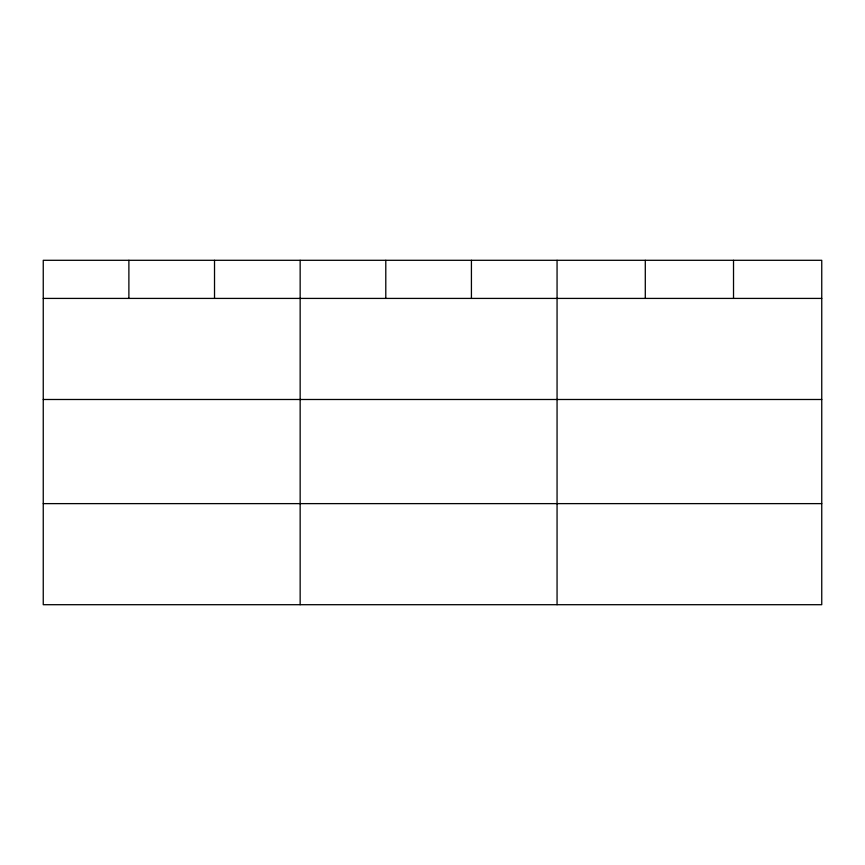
<?xml version="1.0" encoding="UTF-8"?>
<svg xmlns="http://www.w3.org/2000/svg" width="865" height="865" viewBox="0 0 865 865"><rect width="100%" height="100%" fill="white"/><g stroke="black" fill="none" stroke-linecap="round" stroke-linejoin="round"><path stroke-width="1.3" d="M821.75 399.489L821.75 260.3L43.25 260.3L43.25 604.7L821.75 604.7L821.75 399.489L43.25 399.489M43.25 298.414L821.75 298.414M43.25 503.625L821.75 503.625M733.52 260.3L733.52 298.414M645.29 260.3L645.29 298.414M557.06 260.3L557.06 604.7M471.425 260.3L471.425 298.414M385.79 260.3L385.79 298.414M300.155 260.3L300.155 604.7M214.52 260.3L214.52 298.414M128.885 260.3L128.885 298.414"/></g></svg>
